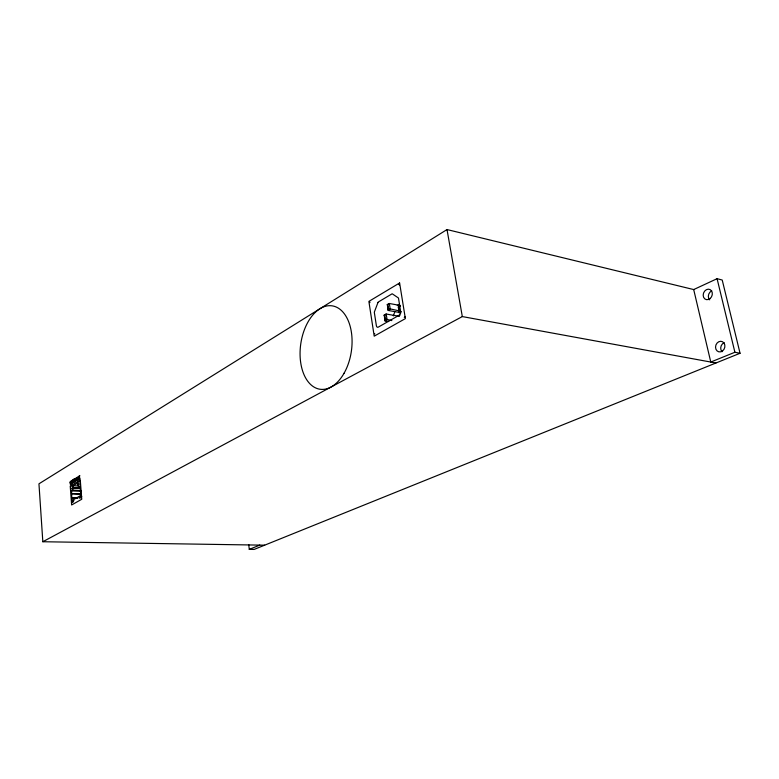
<?xml version="1.0" encoding="UTF-8"?>
<svg xmlns="http://www.w3.org/2000/svg" width="779" height="779" viewBox="0 0 779 779"><rect width="100%" height="100%" fill="white"/><g stroke="black" fill="none" stroke-linecap="round" stroke-linejoin="round"><path stroke-width="1.17" d="M393.385 315.816L394.817 311.678M404.408 317.404L404.691 316.644L404.476 317.316M369.889 302.028L369.918 302.603M374.67 333.626L374.806 333.918M75.991 478.705L76.108 480.283A1.48 0.672 -86.3 0 0 76.313 480.672L77.296 480.068A1.587 0.721 -86.3 0 0 77.433 479.474L77.452 478.637A1.86 0.837 -86.3 0 0 77.316 477.907A1.568 0.711 -86.3 0 0 77.179 477.624A1.694 0.769 -86.3 0 0 76.907 477.381L76.128 478.111M399.432 284.929L399.14 284.364L399.413 284.841M404.632 317.306L404.564 316.712M399.169 284.578L399.306 284.588M393.385 315.622L393.453 315.242M404.398 317.365L404.729 316.907M397.261 305.592L399.569 304.19M399.423 310.928L388.546 308.533L387.942 308.883L388.215 310.451L390.24 309.282L389.325 303.498L387.309 304.677L389.325 303.498L399.646 305.378M391.856 320.597L385.41 319.039L384.807 319.38L385.089 320.929L387.095 319.789L386.189 314.025L384.193 315.183L386.189 314.025L398.079 316.108M398.984 307.111L400.357 305.826L398.312 307.014L398.984 307.111L399.588 310.899L398.975 311.249L399.247 312.827L401.292 311.658M248.725 544.56L249.28 549.38L254.11 549.438L740.05 353.267L722.221 280.031L717.079 278.697L693.699 289.564L447.01 229.562L38.95 483.817L42.826 541.736L264.656 545.183M77.696 498.073L71.765 497.839L71.571 490.887L72.827 490.157L72.476 485.424L70.597 486.534L70.792 489.231L73.304 487.761L73.148 485.736L77.51 483.155L77.657 485.2L80.218 483.681L80.013 480.955L78.095 482.094L78.455 486.856L79.74 486.106L80.266 488.647L80.948 497.557L79.662 498.287L79.507 496.233L81.776 496.33M71.765 497.839L78.007 497.898M79.507 496.233L73.226 499.826L73.372 501.871L72.116 502.582L72.077 497.654M42.826 541.736L462.317 316.576L715.95 362.995M249.28 549.38L259.797 545.105M740.05 353.267L734.899 352.254L710.779 362.05L693.699 289.564M71.96 500.546L74.005 500.624M71.775 493.594L80.081 493.944M71.454 493.779L80.948 494.178M72.827 490.157L81.006 490.517M71.571 490.887L80.909 491.306M73.304 487.761L80.062 488.073L72.681 488.121M73.148 485.736L78.776 485.999M388.663 321.542L385.089 320.929L384.193 315.183M397.115 316.459L399.841 315.446L399.111 315.32L399.276 316.323M399.695 312.496L388.215 310.451L387.309 304.677M717.079 278.697L734.899 352.254M447.01 229.562L462.317 316.576M398.312 307.014L399.247 312.827M387.952 304.764L388.546 308.533M384.826 315.291L385.41 319.039M722.045 351.728A5.395 4.586 -70.2 0 1 724.178 342.672M709.64 299.837A5.375 4.431 -67.1 0 1 711.733 290.849M76.04 478.676A1.568 0.711 -86.3 0 1 76.167 478.102M74.901 478.968C77.072 481.13 73.654 482.415 75.66 480.896C73.577 478.705 76.722 477.663 74.901 478.968M77.919 477.021C77.355 481.432 79.088 477.936 78.845 479.474L77.783 480.098L77.919 477.021M79.127 478.9L80.12 478.715C79.487 478.9 79.857 476.427 79.215 477.43L79.799 475.579L78.776 476.193L79.127 478.9M71.717 481.295C72.213 486.856 73.44 477.936 71.717 481.295M76.176 478.627C76.683 484.217 77.919 475.239 76.176 478.627M70.266 482.133L70.918 484.022A1.373 0.613 -86.4 0 0 71.279 483.496L70.782 484.334A1.49 0.672 -86.4 0 1 70.412 484.226A1.539 0.691 -86.4 0 1 70.149 483.72C69.574 480.487 72.447 480.409 70.266 482.133M71.532 481.373L71.639 482.941A1.47 0.662 -86.4 0 0 71.843 483.331L72.817 482.737A1.577 0.711 -86.4 0 0 72.953 482.143L72.973 481.315A1.85 0.828 -86.4 0 0 72.837 480.585A1.558 0.701 -86.4 0 0 72.7 480.312A1.685 0.76 -86.4 0 0 72.437 480.068L71.658 480.779A1.558 0.701 -86.4 0 0 71.58 481.344M73.411 482.318L73.343 480.078C76.332 487.508 73.197 472.619 74.414 481.5L73.07 479.621L73.411 482.318M377.942 302.583L374.475 311.727A1.246 0.789 -79.9 0 0 374.368 312.671L376.374 325.7A2.503 1.597 -80.3 0 0 378.321 327.112L399.403 315.086A2.561 1.655 -79.5 0 0 400.679 311.785L398.546 298.493A1.276 0.828 -79 0 0 398.166 297.802L392.47 293.956A1.266 0.818 -79 0 0 391.847 293.956L378.448 301.921A1.256 0.789 -79.5 0 0 377.942 302.583M399.608 282.962L368.876 301.405L374.202 336.168L405.362 318.611L399.608 282.962M80.276 480.088L70.227 486.047L71.639 504.977L81.756 499.251L80.276 480.088M344.084 373.209A42.144 25.571 -81.8 0 0 333.334 306.069A42.144 25.571 -81.8 0 0 300.811 363.355A42.144 25.571 -81.8 0 0 344.084 373.209M722.561 350.93A5.414 4.596 -70.5 0 0 722.571 341.747A5.414 4.596 -70.5 0 0 715.531 347.152A5.414 4.596 -70.5 0 0 722.561 350.93M710.039 298.591A5.395 4.431 -67.4 0 0 710.059 289.564A5.395 4.431 -67.4 0 0 703.174 295.153A5.395 4.431 -67.4 0 0 710.039 298.591"/></g></svg>
